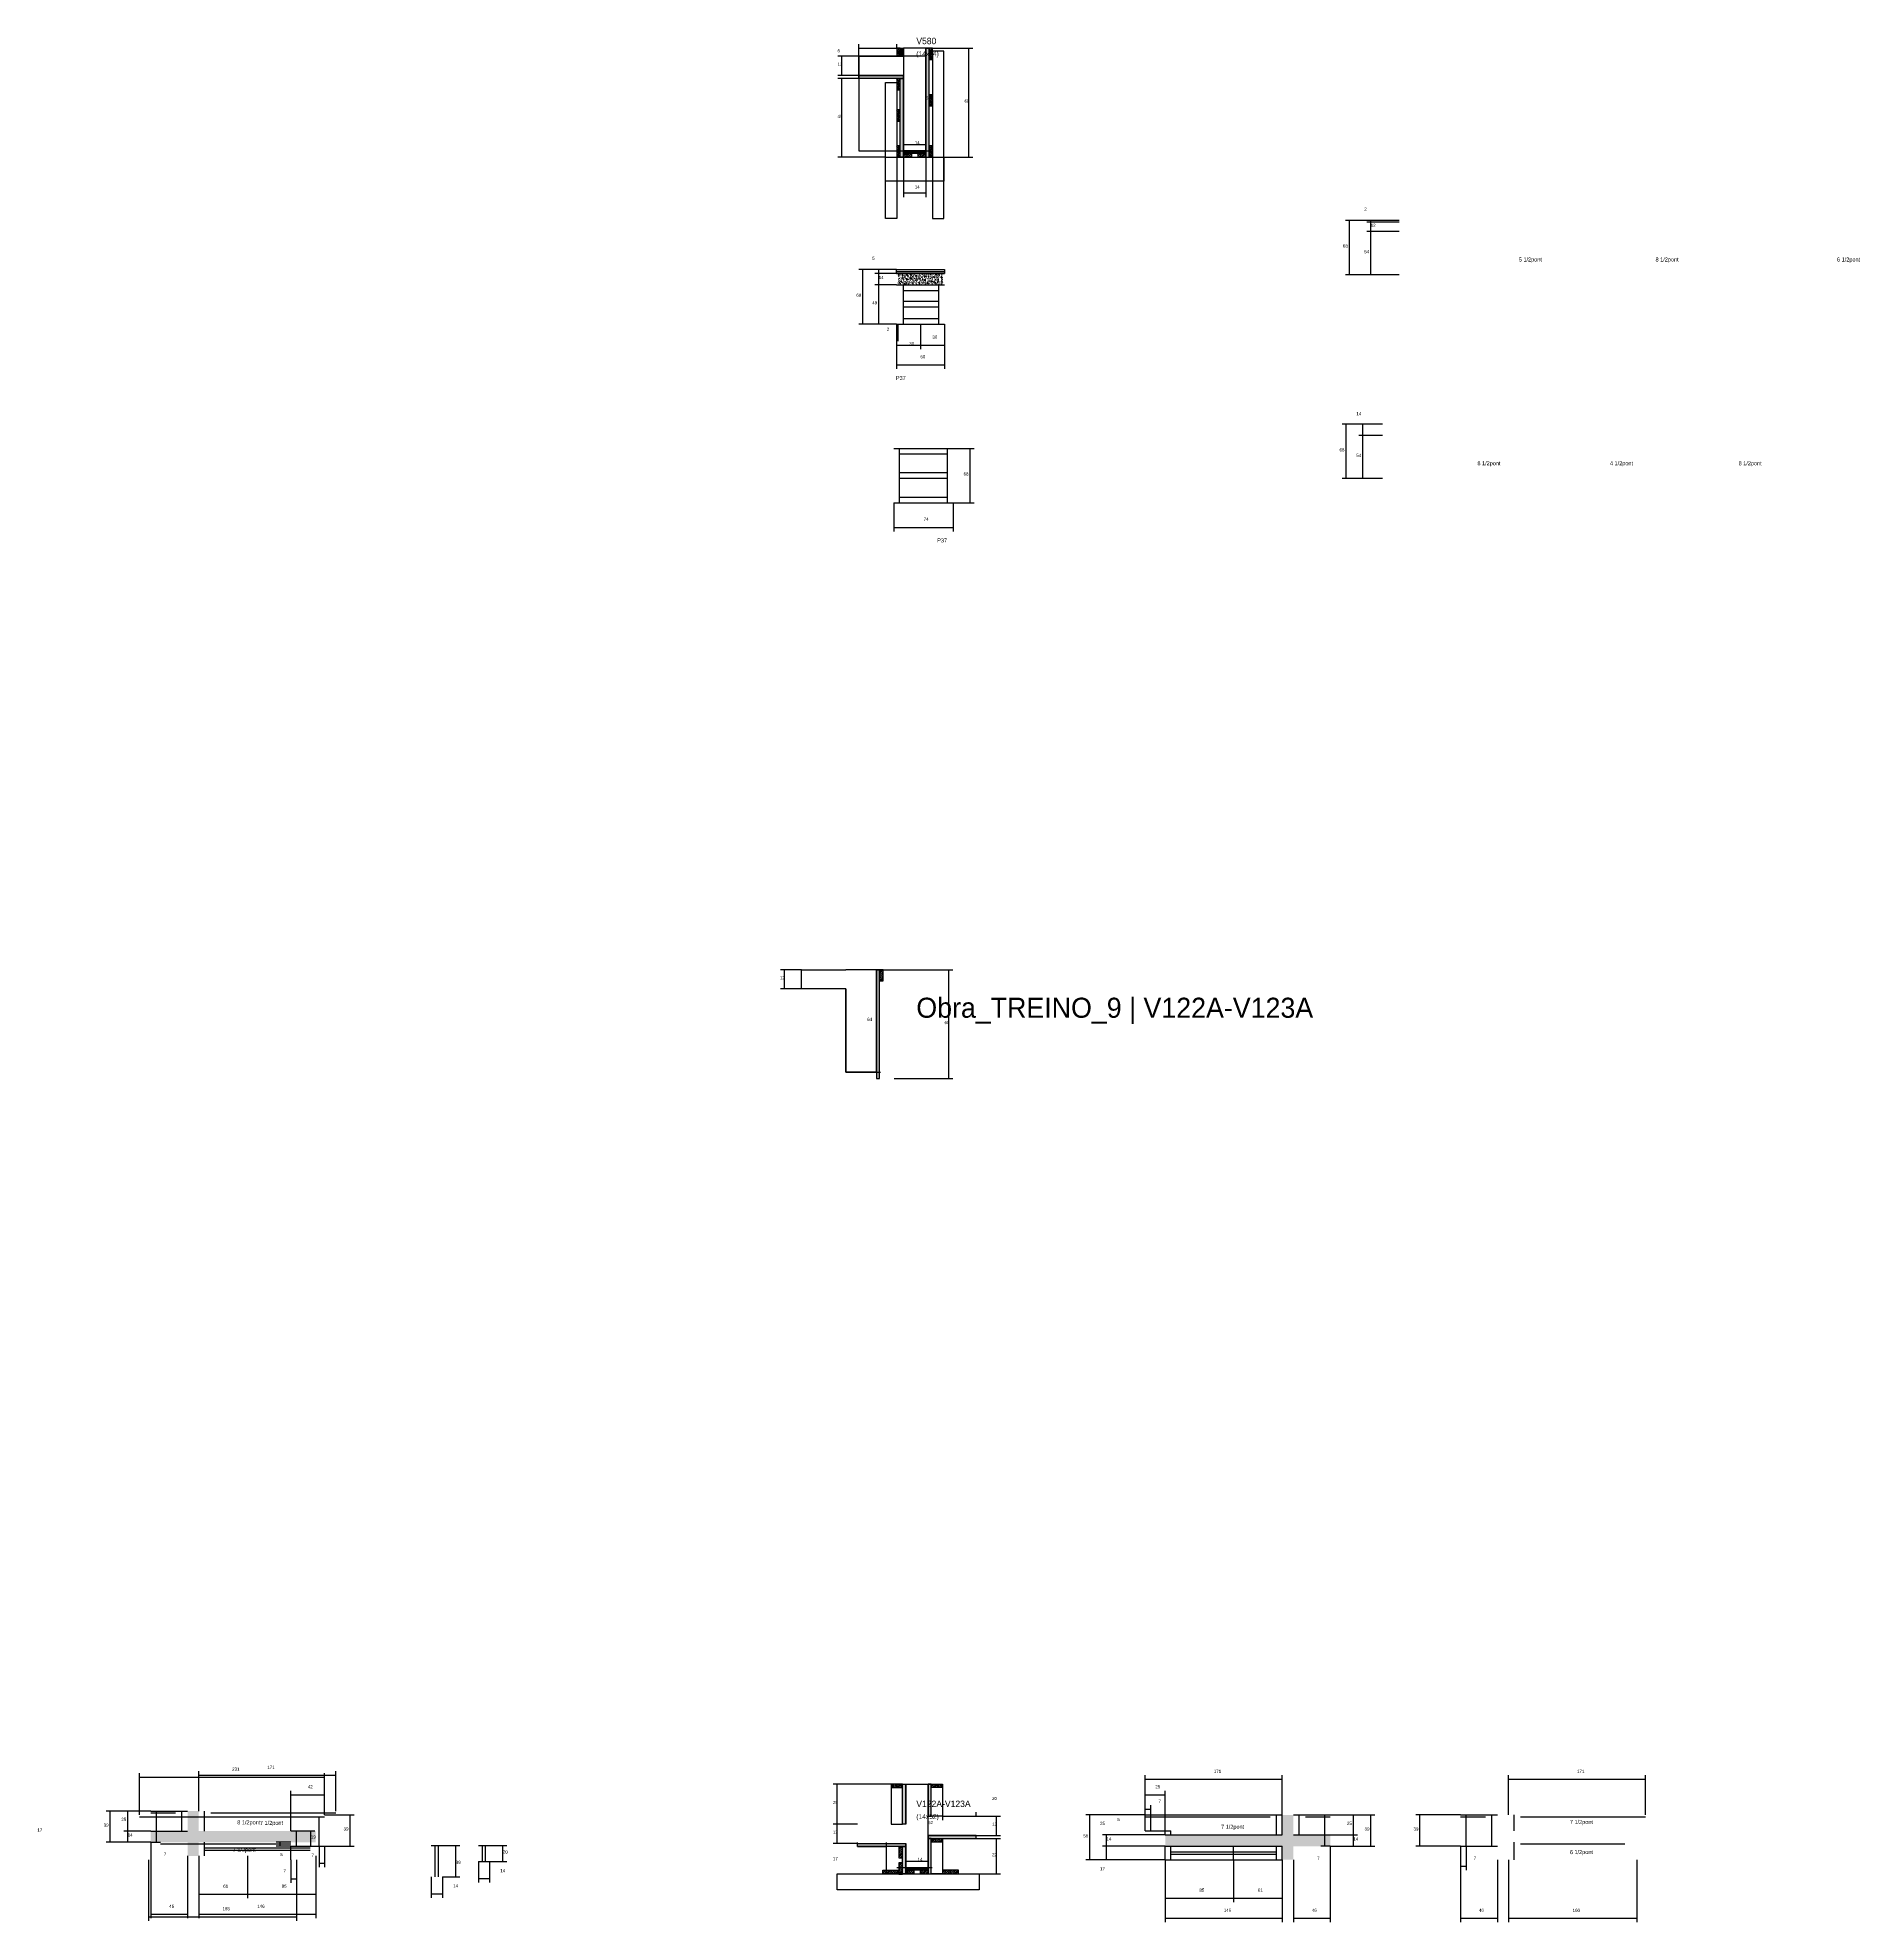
# Model space of a CAD drawing. Header units: metres. Extents: x -2848 to 22762, y -45195 to 1016.
# Drawn here: x 11703 to 13977, y -41939 to -39587 of the extents above; entities that cross this region are included whole.
import ezdxf

# ---------------------------------------------------------------- set-up
doc = ezdxf.new("R2010")
doc.units = ezdxf.units.M
for name, color, linetype in [('CONCRETO', 251, 'Continuous'), ('COTA', 4, 'Continuous'), ('Cota Seção (2x)', 4, 'Continuous'), ('Hachura', 253, 'Continuous'), ('LABEL_ID', 3, 'Continuous'), ('Madeira', 126, 'Continuous'), ('NOMENCLATURA', 7, 'Continuous'), ('Painéis', 200, 'Continuous'), ('SARR_2.2x7', 40, 'Continuous'), ('SARR_3.5x7', 81, 'Continuous'), ('SARR_EDITAR', 141, 'Continuous'), ('Texto Seção', 7, 'Continuous')]:
    doc.layers.add(name, color=color, linetype=linetype)

msp = doc.modelspace()

# ---------------------------------------------------------------- hatches: boundary and pattern name
at = {"layer": 'COTA'}
h = msp.add_hatch(dxfattribs=at)
h.set_pattern_fill('AR-CONC', scale=0.03)
h.paths.add_polyline_path([(12777.1, -39895.2), (12777.1, -39881.2), (12777.1, -39881.2), (12833.1, -39881.2), (12833.1, -39881.2), (12833.1, -39895.2), (12833.1, -39895.2), (12777.1, -39895.2)])
h = msp.add_hatch(dxfattribs=at)
h.set_pattern_fill('AR-CONC', scale=0.03)
h.paths.add_polyline_path([(11904.1, -41825), (11904.1, -41800), (11890.1, -41800), (11890.1, -41825), (11844.1, -41825), (11844.1, -41839), (11890.1, -41839), (11890.1, -41856), (11904.1, -41856), (11904.1, -41839), (12050.1, -41839), (12050.1, -41825)])
h = msp.add_hatch(dxfattribs=at)
h.set_pattern_fill('AR-CONC', scale=0.03)
h.paths.add_polyline_path([(13110.9, -41829.9), (13110.9, -41843.9), (13256.9, -41843.9), (13256.9, -41860.9), (13270.9, -41860.9), (13270.9, -41843.9), (13316.9, -41843.9), (13316.9, -41829.9), (13270.9, -41829.9), (13270.9, -41804.9), (13256.9, -41804.9), (13256.9, -41829.9)])
at = {"layer": 'Hachura'}
h = msp.add_hatch(dxfattribs=at)
h.set_pattern_fill('ANSI31', scale=0.5)
h.paths.add_polyline_path([(12780, -39600), (12775.6, -39600), (12775.6, -39600), (12775.6, -39610), (12775.6, -39610), (12780, -39610), (12780, -39610), (12780, -39600)])
h = msp.add_hatch(color=8, dxfattribs=at)
h.dxf.hatch_style = 1
h.paths.add_polyline_path([(12780, -39610), (12784, -39610), (12784, -39610), (12784, -39600), (12784, -39600), (12780, -39600), (12780, -39600), (12780, -39610)])
h = msp.add_hatch(color=8, dxfattribs=at)
h.dxf.hatch_style = 1
h.paths.add_polyline_path([(12816, -39600), (12812, -39600), (12812, -39600), (12812, -39736), (12812, -39736), (12816, -39736), (12816, -39736), (12816, -39600)])
h = msp.add_hatch(dxfattribs=at)
h.set_pattern_fill('ANSI31', scale=0.5)
h.paths.add_polyline_path([(12820.4, -39600), (12816, -39600), (12816, -39600), (12816, -39614), (12816, -39614), (12820.4, -39614), (12820.4, -39614), (12820.4, -39600)])
h = msp.add_hatch(color=8, dxfattribs=at)
h.dxf.hatch_style = 1
h.paths.add_polyline_path([(12728.4, -39638), (12728.4, -39634), (12728.4, -39634), (12784, -39634), (12784, -39634), (12784, -39638), (12784, -39638), (12728.4, -39638)])
h = msp.add_hatch(dxfattribs=at)
h.set_pattern_fill('ANSI31', scale=0.5)
h.paths.add_polyline_path([(12780, -39638), (12775.6, -39638), (12775.6, -39638), (12775.6, -39652), (12775.6, -39652), (12780, -39652), (12780, -39652), (12780, -39638)])
h = msp.add_hatch(color=8, dxfattribs=at)
h.dxf.hatch_style = 1
h.paths.add_polyline_path([(12780, -39638), (12784, -39638), (12784, -39638), (12784, -39736), (12784, -39736), (12780, -39736), (12780, -39736), (12780, -39638)])
h = msp.add_hatch(dxfattribs=at)
h.set_pattern_fill('ANSI31', scale=0.5)
h.paths.add_polyline_path([(12780, -39677), (12775.6, -39677), (12775.6, -39677), (12775.6, -39691), (12775.6, -39691), (12780, -39691), (12780, -39691), (12780, -39677)])
h = msp.add_hatch(dxfattribs=at)
h.set_pattern_fill('ANSI31', scale=0.5)
h.paths.add_polyline_path([(12820.4, -39658), (12816, -39658), (12816, -39658), (12816, -39672), (12816, -39672), (12820.4, -39672), (12820.4, -39672), (12820.4, -39658)])
h = msp.add_hatch(dxfattribs=at)
h.set_pattern_fill('ANSI31', scale=0.5)
h.paths.add_polyline_path([(12780, -39722), (12775.6, -39722), (12775.6, -39722), (12775.6, -39736), (12775.6, -39736), (12780, -39736), (12780, -39736), (12780, -39722)])
h = msp.add_hatch(dxfattribs=at)
h.set_pattern_fill('ANSI31', scale=0.5)
h.paths.add_polyline_path([(12820.4, -39722), (12816, -39722), (12816, -39722), (12816, -39736), (12816, -39736), (12820.4, -39736), (12820.4, -39736), (12820.4, -39722)])
h = msp.add_hatch(color=8, dxfattribs=at)
h.dxf.hatch_style = 1
h.paths.add_polyline_path([(12784, -39731.6), (12784, -39728), (12784, -39728), (12812, -39728), (12812, -39728), (12812, -39731.6), (12812, -39731.6), (12784, -39731.6)])
h = msp.add_hatch(dxfattribs=at)
h.set_pattern_fill('ANSI31', scale=0.5)
h.paths.add_polyline_path([(12784, -39736), (12784, -39731.6), (12784, -39731.6), (12794, -39731.6), (12794, -39731.6), (12794, -39736), (12794, -39736), (12784, -39736)])
h = msp.add_hatch(dxfattribs=at)
h.set_pattern_fill('ANSI31', scale=0.5)
h.paths.add_polyline_path([(12812, -39736), (12812, -39731.6), (12812, -39731.6), (12802, -39731.6), (12802, -39731.6), (12802, -39736), (12802, -39736), (12812, -39736)])
h = msp.add_hatch(color=8, dxfattribs=at)
h.dxf.hatch_style = 1
h.paths.add_polyline_path([(12754.1, -40750), (12750.1, -40750), (12750.1, -40750), (12750.1, -40886), (12750.1, -40886), (12754.1, -40886), (12754.1, -40886), (12754.1, -40750)])
h = msp.add_hatch(dxfattribs=at)
h.set_pattern_fill('ANSI31', scale=0.5)
h.paths.add_polyline_path([(12758.5, -40750), (12754.1, -40750), (12754.1, -40750), (12754.1, -40764), (12754.1, -40764), (12758.5, -40764), (12758.5, -40764), (12758.5, -40750)])
h = msp.add_hatch(dxfattribs=at)
h.set_pattern_fill('ANSI31', scale=0.5)
h.paths.add_polyline_path([(12782.7, -41770.8), (12782.7, -41766.4), (12782.7, -41766.4), (12768.7, -41766.4), (12768.7, -41766.4), (12768.7, -41770.8), (12768.7, -41770.8), (12782.7, -41770.8)])
h = msp.add_hatch(color=8, dxfattribs=at)
h.dxf.hatch_style = 1
h.paths.add_polyline_path([(12782.7, -41766.4), (12786.7, -41766.4), (12786.7, -41816.4), (12782.7, -41816.4)])
h = msp.add_hatch(color=8, dxfattribs=at)
h.dxf.hatch_style = 1
h.paths.add_polyline_path([(12818.7, -41766.4), (12814.7, -41766.4), (12814.7, -41766.4), (12814.7, -41806.4), (12814.7, -41806.4), (12818.7, -41806.4), (12818.7, -41806.4), (12818.7, -41766.4)])
h = msp.add_hatch(dxfattribs=at)
h.set_pattern_fill('ANSI31', scale=0.5)
h.paths.add_polyline_path([(12818.7, -41770.8), (12818.7, -41766.4), (12818.7, -41766.4), (12832.7, -41766.4), (12832.7, -41766.4), (12832.7, -41770.8), (12832.7, -41770.8), (12818.7, -41770.8)])
h = msp.add_hatch(color=8, dxfattribs=at)
h.dxf.hatch_style = 1
h.paths.add_polyline_path([(12726.7, -41844.4), (12726.7, -41840.4), (12726.7, -41840.4), (12786.7, -41840.4), (12786.7, -41840.4), (12786.7, -41844.4), (12786.7, -41844.4), (12726.7, -41844.4)])
h = msp.add_hatch(color=8, dxfattribs=at)
h.dxf.hatch_style = 1
h.paths.add_polyline_path([(12874.7, -41834.4), (12874.7, -41830.4), (12874.7, -41830.4), (12814.7, -41830.4), (12814.7, -41830.4), (12814.7, -41834.4), (12814.7, -41834.4), (12874.7, -41834.4)])
h = msp.add_hatch(color=8, dxfattribs=at)
h.dxf.hatch_style = 1
h.paths.add_polyline_path([(12818.7, -41834.4), (12814.7, -41834.4), (12814.7, -41834.4), (12814.7, -41870.4), (12814.7, -41870.4), (12814.7, -41878.4), (12814.7, -41878.4), (12818.7, -41878.4), (12818.7, -41878.4), (12818.7, -41834.4)])
h = msp.add_hatch(dxfattribs=at)
h.set_pattern_fill('ANSI31', scale=0.5)
h.paths.add_polyline_path([(12818.7, -41838.8), (12818.7, -41834.4), (12818.7, -41834.4), (12832.7, -41834.4), (12832.7, -41834.4), (12832.7, -41838.8), (12832.7, -41838.8), (12818.7, -41838.8)])
h = msp.add_hatch(dxfattribs=at)
h.set_pattern_fill('ANSI31', scale=0.5)
h.paths.add_polyline_path([(12778.3, -41858.4), (12782.7, -41858.4), (12782.7, -41858.4), (12782.7, -41844.4), (12782.7, -41844.4), (12778.3, -41844.4), (12778.3, -41844.4), (12778.3, -41858.4)])
h = msp.add_hatch(dxfattribs=at)
h.set_pattern_fill('ANSI31', scale=0.5)
h.paths.add_polyline_path([(12778.3, -41878.7), (12782.7, -41878.7), (12782.7, -41878.7), (12782.7, -41864.7), (12782.7, -41864.7), (12778.3, -41864.7), (12778.3, -41864.7), (12778.3, -41878.7)])
h = msp.add_hatch(color=8, dxfattribs=at)
h.dxf.hatch_style = 1
h.paths.add_polyline_path([(12782.7, -41844.4), (12786.7, -41844.4), (12786.7, -41870.4), (12786.7, -41878.4), (12782.7, -41878.4)])
h = msp.add_hatch(dxfattribs=at)
h.set_pattern_fill('ANSI31', scale=0.5)
h.paths.add_polyline_path([(12758.3, -41878.4), (12758.3, -41874), (12758.3, -41874), (12778.3, -41874), (12778.3, -41874), (12778.3, -41878.4), (12778.3, -41878.4), (12758.3, -41878.4)])
h = msp.add_hatch(color=8, dxfattribs=at)
h.dxf.hatch_style = 1
h.paths.add_polyline_path([(12786.7, -41874), (12786.7, -41870.4), (12786.7, -41870.4), (12814.7, -41870.4), (12814.7, -41870.4), (12814.7, -41874), (12814.7, -41874), (12786.7, -41874)])
h = msp.add_hatch(dxfattribs=at)
h.set_pattern_fill('ANSI31', scale=0.5)
h.paths.add_polyline_path([(12786.7, -41878.4), (12786.7, -41874), (12786.7, -41874), (12796.7, -41874), (12796.7, -41874), (12796.7, -41878.4), (12796.7, -41878.4), (12786.7, -41878.4)])
h = msp.add_hatch(dxfattribs=at)
h.set_pattern_fill('ANSI31', scale=0.5)
h.paths.add_polyline_path([(12814.7, -41878.4), (12814.7, -41874), (12814.7, -41874), (12804.7, -41874), (12804.7, -41874), (12804.7, -41878.4), (12804.7, -41878.4), (12814.7, -41878.4)])
h = msp.add_hatch(dxfattribs=at)
h.set_pattern_fill('ANSI31', scale=0.5)
h.paths.add_polyline_path([(12852.7, -41878.4), (12852.7, -41874), (12852.7, -41874), (12832.7, -41874), (12832.7, -41874), (12832.7, -41878.4), (12832.7, -41878.4), (12852.7, -41878.4)])

# ---------------------------------------------------------------- linework, layer by layer
at = {"layer": 'CONCRETO'}
for points in [[(12784, -39634), (12784, -39636), (12784, -39636), (12784, -39728), (12812, -39728), (12812, -39600), (12816, -39600), (12816, -39600), (12784, -39600), (12784, -39610)], [(12812, -39624), (12812, -39624), (12812, -39656), (12812, -39656), (12812, -39728), (12784, -39728), (12784, -39634), (12728.4, -39634), (12728.4, -39610), (12784, -39610)], [(12750.1, -40774), (12750.1, -40774), (12750.1, -40806), (12750.1, -40806), (12750.1, -40878), (12712.1, -40878), (12712.1, -40774), (12656.5, -40774), (12656.5, -40750), (12712.1, -40750)], [(12712.1, -40774), (12712.1, -40776), (12712.1, -40776), (12712.1, -40878), (12750.1, -40878), (12750.1, -40750), (12754.1, -40750), (12754.1, -40750), (12712.1, -40750), (12712.1, -40750)]]:
    msp.add_lwpolyline(points, dxfattribs=at)
for points in [[(12784, -39728), (12816, -39728), (12816, -39600), (12784, -39600)], [(12728.4, -39728), (12812, -39728), (12812, -39610), (12728.4, -39610)]]:
    msp.add_lwpolyline(points, close=True, dxfattribs=at)
at = {"layer": 'COTA'}
for p, q in [((12728.4, -39610), (12728.4, -39595)), ((12728.4, -39600), (12775.6, -39600)), ((12775.6, -39600), (12775.6, -39595)), ((12820.4, -39600), (12870.7, -39600)), ((12865.7, -39736), (12865.7, -39600)), ((12728.4, -39610), (12702.1, -39610)), ((12707.1, -39634), (12707.1, -39610)), ((12728.4, -39634), (12702.1, -39634)), ((12766, -39638), (12702.1, -39638)), ((12707.1, -39736), (12707.1, -39638)), ((12761.6, -39736), (12702.1, -39736)), ((12784, -39736), (12784, -39785.7)), ((12812, -39736), (12812, -39785.7)), ((12834.4, -39736), (12870.7, -39736)), ((12784, -39780.7), (12812, -39780.7)), ((13402.8, -39814.9), (13335.8, -39814.9)), ((13340.8, -39882.9), (13340.8, -39814.9)), ((13402.8, -39814.9), (13362.3, -39814.9)), ((13402.8, -39816.9), (13362.3, -39816.9)), ((13402.8, -39816.9), (13362.3, -39816.9)), ((13367.3, -39816.9), (13367.3, -39814.9)), ((13367.3, -39828.9), (13367.3, -39816.9)), ((13402.8, -39828.9), (13362.3, -39828.9)), ((13402.8, -39828.9), (13362.3, -39828.9)), ((13367.3, -39882.9), (13367.3, -39828.9)), ((12775.1, -39876.2), (12728.1, -39876.2)), ((12733.1, -39944.2), (12733.1, -39876.2)), ((12775.1, -39876.2), (12748, -39876.2)), ((12775.1, -39881.2), (12748, -39881.2)), ((12775.1, -39881.2), (12748, -39881.2)), ((12753, -39881.2), (12753, -39876.2)), ((12753, -39895.2), (12753, -39881.2)), ((13402.8, -39882.9), (13335.8, -39882.9)), ((13402.8, -39882.9), (13362.3, -39882.9)), ((12775.1, -39895.2), (12748, -39895.2)), ((12775.1, -39895.2), (12748, -39895.2)), ((12753, -39944.2), (12753, -39895.2)), ((12775.1, -39944.2), (12728.1, -39944.2)), ((12775.1, -39944.2), (12748, -39944.2)), ((12775.1, -39944.2), (12775.1, -39975.7)), ((12775.1, -39944.2), (12775.1, -40000.1)), ((12775.1, -39944.2), (12775.1, -39965.8)), ((12775.1, -39960.8), (12777.1, -39960.8)), ((12777.1, -39944.2), (12777.1, -39965.8)), ((12805.1, -39944.2), (12805.1, -39975.7)), ((12805.1, -39944.2), (12805.1, -39975.7)), ((12835.1, -39944.2), (12835.1, -39975.7)), ((12835.1, -39944.2), (12835.1, -40000.1)), ((12775.1, -39970.7), (12805.1, -39970.7)), ((12805.1, -39970.7), (12835.1, -39970.7)), ((12775.1, -39995.1), (12835.1, -39995.1)), ((13382, -40069.2), (13331.5, -40069.2)), ((13336.5, -40137.2), (13336.5, -40069.2)), ((13382, -40069.2), (13352.5, -40069.2)), ((13357.5, -40083.2), (13357.5, -40069.2)), ((12846.1, -40099.4), (12872.1, -40099.4)), ((12867.1, -40167.4), (12867.1, -40099.4)), ((13382, -40083.2), (13352.5, -40083.2)), ((13382, -40083.2), (13352.5, -40083.2)), ((13357.5, -40137.2), (13357.5, -40083.2)), ((13382, -40137.2), (13331.5, -40137.2)), ((13382, -40137.2), (13352.5, -40137.2)), ((12772.1, -40167.4), (12772.1, -40203)), ((12846.1, -40167.4), (12846.1, -40203)), ((12846.1, -40167.4), (12872.1, -40167.4)), ((12772.1, -40198), (12846.1, -40198)), ((12656.5, -40750), (12630.2, -40750)), ((12635.2, -40774), (12635.2, -40750)), ((12758.5, -40750), (12845.7, -40750)), ((12840.7, -40886), (12840.7, -40750)), ((12656.5, -40774), (12630.2, -40774)), ((12772.5, -40886), (12845.7, -40886)), ((11830.2, -41804.9), (11830.2, -41752.7)), ((11830.2, -41757.7), (12061.2, -41757.7)), ((11904.1, -41800), (11904.1, -41750.4)), ((11904.1, -41755.4), (12075.1, -41755.4)), ((12061.2, -41804.9), (12061.2, -41752.7)), ((12075.1, -41800), (12075.1, -41750.4)), ((12768.7, -41766.4), (12696.3, -41766.4)), ((12701.3, -41816.4), (12701.3, -41766.4)), ((12832.7, -41766.4), (12832.7, -41811.4)), ((13085.9, -41804.9), (13085.9, -41755.4)), ((13085.9, -41760.4), (13256.9, -41760.4)), ((13256.9, -41804.9), (13256.9, -41755.4)), ((13539.5, -41804.9), (13539.5, -41755.4)), ((13539.5, -41760.4), (13710.5, -41760.4)), ((13710.5, -41804.9), (13710.5, -41755.4)), ((12019.2, -41824.9), (12019.2, -41774.7)), ((12019.2, -41779.7), (12061.2, -41779.7)), ((12061.2, -41804.9), (12061.2, -41774.7)), ((13085.9, -41804.9), (13085.9, -41774.7)), ((13085.9, -41779.7), (13110.9, -41779.7)), ((13085.9, -41804.9), (13085.9, -41792.9)), ((13092.9, -41804.9), (13092.9, -41792.9)), ((13110.9, -41824.9), (13110.9, -41774.7)), ((11844.1, -41800), (11788.3, -41800)), ((11793.3, -41839), (11793.3, -41800)), ((11844.1, -41800), (11810.3, -41800)), ((11815.3, -41825), (11815.3, -41800)), ((12061.2, -41804.9), (12097.9, -41804.9)), ((12092.9, -41843.9), (12092.9, -41804.9)), ((12726.7, -41816.4), (12696.3, -41816.4)), ((12726.7, -41816.4), (12696.3, -41816.4)), ((12701.3, -41840.4), (12701.3, -41816.4)), ((12832.7, -41806.4), (12874.7, -41806.4)), ((12874.7, -41806.4), (12874.7, -41801.4)), ((12874.7, -41806.4), (12905.1, -41806.4)), ((12900.1, -41830.4), (12900.1, -41806.4)), ((13085.9, -41804.9), (13011.5, -41804.9)), ((13016.5, -41860.9), (13016.5, -41804.9)), ((13085.9, -41797.9), (13092.9, -41797.9)), ((13085.9, -41804.9), (13085.9, -41799.9)), ((13085.9, -41804.9), (13110.9, -41804.9)), ((13110.9, -41829.9), (13110.9, -41799.9)), ((13316.9, -41804.9), (13350.7, -41804.9)), ((13316.9, -41804.9), (13372.7, -41804.9)), ((13345.7, -41829.9), (13345.7, -41804.9)), ((13367.7, -41843.9), (13367.7, -41804.9)), ((13479.5, -41804.9), (13423.8, -41804.9)), ((13428.8, -41843.9), (13428.8, -41804.9)), ((11844.1, -41839), (11788.3, -41839)), ((11844.1, -41825), (11810.3, -41825)), ((11844.1, -41825), (11810.3, -41825)), ((11844.1, -41839), (11810.3, -41839)), ((11815.3, -41839), (11815.3, -41825)), ((11844.1, -41839), (11844.1, -41933.9)), ((11844.1, -41839), (11856.1, -41839)), ((11851.1, -41839), (11851.1, -41825)), ((11851.1, -41825), (11856.1, -41825)), ((12019.2, -41838.9), (12000.8, -41838.9)), ((12005.8, -41843.9), (12005.8, -41838.9)), ((12019.2, -41824.9), (12049.1, -41824.9)), ((12044.1, -41843.9), (12044.1, -41824.9)), ((12726.7, -41840.4), (12696.3, -41840.4)), ((12726.7, -41844.4), (12726.7, -41839.4)), ((12762.7, -41878.4), (12762.7, -41839.4)), ((12874.7, -41830.4), (12905.1, -41830.4)), ((12874.7, -41834.4), (12905.1, -41834.4)), ((12900.1, -41878.4), (12900.1, -41834.4)), ((13110.9, -41829.9), (13032.4, -41829.9)), ((13037.4, -41843.9), (13037.4, -41829.9)), ((13085.9, -41824.9), (13085.9, -41819.9)), ((13085.9, -41824.9), (13110.9, -41824.9)), ((13110.9, -41829.9), (13110.9, -41819.9)), ((13309.9, -41843.9), (13309.9, -41829.9)), ((13309.9, -41829.9), (13314.9, -41829.9)), ((13316.9, -41829.9), (13350.7, -41829.9)), ((13316.9, -41829.9), (13350.7, -41829.9)), ((13345.7, -41843.9), (13345.7, -41829.9)), ((11841.2, -41860.9), (11841.2, -41936.9)), ((11890.1, -41856), (11890.1, -41933.9)), ((11904.1, -41856), (11904.1, -41908.8)), ((11904.1, -41856), (11904.1, -41933.9)), ((11965.1, -41856), (11965.1, -41908.8)), ((11965.1, -41856), (11965.1, -41908.8)), ((12019.2, -41843.9), (12000.8, -41843.9)), ((12019.2, -41860.9), (12019.2, -41889.7)), ((12026.2, -41843.9), (12049.1, -41843.9)), ((12026.2, -41860.9), (12026.2, -41889.7)), ((12026.2, -41860.9), (12026.2, -41936.9)), ((12050.1, -41856), (12050.1, -41908.8)), ((12050.1, -41856), (12050.1, -41933.9)), ((12054.2, -41843.9), (12054.2, -41870.2)), ((12054.2, -41865.2), (12061.2, -41865.2)), ((12061.2, -41843.9), (12097.9, -41843.9)), ((12061.2, -41843.9), (12061.2, -41870.2)), ((12208.3, -41843.1), (12229.9, -41843.1)), ((12224.9, -41882.1), (12224.9, -41843.1)), ((12253.2, -41863.1), (12253.2, -41889.4)), ((12267.2, -41843.1), (12288.7, -41843.1)), ((12267.2, -41863.1), (12288.7, -41863.1)), ((12267.2, -41863.1), (12267.2, -41889.4)), ((12283.7, -41863.1), (12283.7, -41843.1)), ((12726.7, -41844.4), (12762.7, -41844.4)), ((13110.9, -41860.9), (13011.5, -41860.9)), ((13110.9, -41843.9), (13032.4, -41843.9)), ((13110.9, -41843.9), (13032.4, -41843.9)), ((13110.9, -41860.9), (13032.4, -41860.9)), ((13037.4, -41860.9), (13037.4, -41843.9)), ((13110.9, -41860.9), (13110.9, -41913.7)), ((13110.9, -41860.9), (13110.9, -41938.9)), ((13195.9, -41860.9), (13195.9, -41913.7)), ((13195.9, -41860.9), (13195.9, -41913.7)), ((13256.9, -41860.9), (13256.9, -41913.7)), ((13256.9, -41860.9), (13256.9, -41938.9)), ((13270.9, -41860.9), (13270.9, -41938.9)), ((13316.9, -41843.9), (13304.9, -41843.9)), ((13316.9, -41843.9), (13350.7, -41843.9)), ((13316.9, -41843.9), (13372.7, -41843.9)), ((13316.9, -41843.9), (13316.9, -41938.9)), ((13479.5, -41843.9), (13423.8, -41843.9)), ((13479.5, -41843.9), (13479.5, -41938.9)), ((13479.5, -41843.9), (13479.5, -41873.9)), ((13486.5, -41843.9), (13486.5, -41873.9)), ((13525.5, -41860.9), (13525.5, -41938.9)), ((13539.5, -41860.9), (13539.5, -41938.9)), ((13699.5, -41860.9), (13699.5, -41938.9)), ((12019.2, -41884.7), (12026.2, -41884.7)), ((12194.3, -41882.1), (12194.3, -41908.4)), ((12208.3, -41882.1), (12229.9, -41882.1)), ((12208.3, -41882.1), (12208.3, -41908.4)), ((12253.2, -41884.4), (12267.2, -41884.4)), ((12842.2, -41878.4), (12905.1, -41878.4)), ((13479.5, -41868.9), (13486.5, -41868.9)), ((11904.1, -41903.8), (11965.1, -41903.8)), ((11965.1, -41903.8), (12050.1, -41903.8)), ((12194.3, -41903.4), (12208.3, -41903.4)), ((13110.9, -41908.7), (13195.9, -41908.7)), ((13195.9, -41908.7), (13256.9, -41908.7)), ((11841.2, -41931.9), (12026.2, -41931.9)), ((11844.1, -41928.9), (11890.1, -41928.9)), ((11904.1, -41928.9), (12050.1, -41928.9)), ((13110.9, -41933.9), (13256.9, -41933.9)), ((13270.9, -41933.9), (13316.9, -41933.9)), ((13479.5, -41933.9), (13525.5, -41933.9)), ((13539.5, -41933.9), (13699.5, -41933.9))]:
    msp.add_line(p, q, dxfattribs=at)
at = {"layer": 'Cota Seção (2x)'}
for p, q in [((12812, -39728), (12812, -39600)), ((12812, -39600), (12817, -39600)), ((12784, -39736), (12784, -39715)), ((12784, -39720), (12812, -39720)), ((12812, -39736), (12812, -39715)), ((12812, -39728), (12817, -39728)), ((12750.1, -40878), (12750.1, -40750)), ((12750.1, -40750), (12755.1, -40750)), ((12750.1, -40878), (12755.1, -40878)), ((12775.7, -41766.4), (12819.7, -41766.4)), ((12814.7, -41870.4), (12814.7, -41766.4)), ((12786.7, -41878.4), (12786.7, -41857.4)), ((12786.7, -41862.4), (12814.7, -41862.4)), ((12814.7, -41878.4), (12814.7, -41857.4)), ((12775.7, -41870.4), (12819.7, -41870.4))]:
    msp.add_line(p, q, dxfattribs=at)
at = {"layer": 'Madeira'}
for points in [[(12780, -39600), (12775.6, -39600), (12775.6, -39610), (12780, -39610)], [(12820.4, -39600), (12816, -39600), (12816, -39614), (12820.4, -39614)], [(12780, -39638), (12775.6, -39638), (12775.6, -39652), (12780, -39652)], [(12780, -39677), (12775.6, -39677), (12775.6, -39691), (12780, -39691)], [(12820.4, -39658), (12816, -39658), (12816, -39672), (12820.4, -39672)], [(12780, -39722), (12775.6, -39722), (12775.6, -39736), (12780, -39736)], [(12820.4, -39722), (12816, -39722), (12816, -39736), (12820.4, -39736)], [(12784, -39736), (12784, -39731.6), (12794, -39731.6), (12794, -39736)], [(12812, -39736), (12812, -39731.6), (12802, -39731.6), (12802, -39736)], [(12758.5, -40750), (12754.1, -40750), (12754.1, -40764), (12758.5, -40764)], [(12782.7, -41770.8), (12782.7, -41766.4), (12768.7, -41766.4), (12768.7, -41770.8)], [(12782.7, -41766.4), (12768.7, -41766.4), (12768.7, -41816.4), (12782.7, -41816.4)], [(12818.7, -41770.8), (12818.7, -41766.4), (12832.7, -41766.4), (12832.7, -41770.8)], [(12818.7, -41766.4), (12832.7, -41766.4), (12832.7, -41806.4), (12818.7, -41806.4)], [(12818.7, -41838.8), (12818.7, -41834.4), (12832.7, -41834.4), (12832.7, -41838.8)], [(12818.7, -41834.4), (12832.7, -41834.4), (12832.7, -41878.4), (12818.7, -41878.4)], [(12778.3, -41858.4), (12782.7, -41858.4), (12782.7, -41844.4), (12778.3, -41844.4)], [(12778.3, -41878.7), (12782.7, -41878.7), (12782.7, -41864.7), (12778.3, -41864.7)], [(12878.6, -41898.4), (12701, -41898.4), (12701, -41878.4), (12878.6, -41878.4)], [(12758.3, -41878.4), (12758.3, -41874), (12778.3, -41874), (12778.3, -41878.4)], [(12786.7, -41878.4), (12786.7, -41874), (12796.7, -41874), (12796.7, -41878.4)], [(12814.7, -41878.4), (12814.7, -41874), (12804.7, -41874), (12804.7, -41878.4)], [(12852.7, -41878.4), (12852.7, -41874), (12832.7, -41874), (12832.7, -41878.4)]]:
    msp.add_lwpolyline(points, close=True, dxfattribs=at)
at = {"layer": 'Painéis'}
for p, q in [((12728.4, -39634), (12784, -39634)), ((12728.4, -39638), (12728.4, -39634)), ((12784, -39638), (12784, -39634)), ((12784, -39736), (12784, -39638)), ((12784, -39728), (12812, -39728)), ((12775.1, -39876.2), (12835.1, -39876.2)), ((12775.1, -39881.2), (12835.1, -39881.2)), ((12775.1, -39895.2), (12835.1, -39895.2)), ((12775.1, -39944.2), (12835.1, -39944.2)), ((12772.1, -40099.4), (12846.1, -40099.4)), ((12772.1, -40167.4), (12846.1, -40167.4)), ((12786.7, -41816.4), (12786.7, -41766.4)), ((12814.7, -41806.4), (12814.7, -41766.4)), ((11844.1, -41800), (11890.1, -41800)), ((13085.9, -41804.9), (13256.9, -41804.9)), ((13085.9, -41824.9), (13085.9, -41804.9)), ((13256.9, -41829.9), (13256.9, -41804.9)), ((13270.9, -41804.9), (13316.9, -41804.9)), ((13479.5, -41804.9), (13525.5, -41804.9)), ((11844.1, -41825), (11890.1, -41825)), ((12726.7, -41840.4), (12786.7, -41840.4)), ((12726.7, -41844.4), (12726.7, -41840.4)), ((12786.7, -41844.4), (12786.7, -41840.4)), ((12814.7, -41830.4), (12874.7, -41830.4)), ((12814.7, -41834.4), (12814.7, -41830.4)), ((12814.7, -41878.4), (12814.7, -41834.4)), ((12874.7, -41834.4), (12874.7, -41830.4)), ((13085.9, -41824.9), (13110.9, -41824.9)), ((13110.9, -41829.9), (13110.9, -41824.9)), ((13110.9, -41829.9), (13256.9, -41829.9)), ((13270.9, -41829.9), (13316.9, -41829.9)), ((12019.2, -41843.9), (12061.2, -41843.9)), ((12194.3, -41843.1), (12208.3, -41843.1)), ((12253.2, -41843.1), (12267.2, -41843.1)), ((12253.2, -41863.1), (12267.2, -41863.1)), ((12786.7, -41878.4), (12786.7, -41844.4)), ((13110.9, -41843.9), (13256.9, -41843.9)), ((13110.9, -41860.9), (13110.9, -41843.9)), ((13110.9, -41860.9), (13256.9, -41860.9)), ((13195.9, -41860.9), (13195.9, -41843.9)), ((13256.9, -41860.9), (13256.9, -41843.9)), ((13479.5, -41843.9), (13525.5, -41843.9)), ((12786.7, -41870.4), (12814.7, -41870.4)), ((12786.7, -41874), (12786.7, -41870.4)), ((12814.7, -41874), (12814.7, -41870.4))]:
    msp.add_line(p, q, dxfattribs=at)
for points in [[(12780, -39600), (12784, -39600), (12784, -39610), (12780, -39610)], [(12816, -39600), (12812, -39600), (12812, -39736), (12816, -39736)], [(12728.4, -39638), (12728.4, -39634), (12784, -39634), (12784, -39638)], [(12780, -39638), (12784, -39638), (12784, -39736), (12780, -39736)], [(12784, -39731.6), (12784, -39728), (12812, -39728), (12812, -39731.6)], [(12775.1, -39876.2), (12835.1, -39876.2), (12835.1, -39881.2), (12775.1, -39881.2)], [(12754.1, -40750), (12750.1, -40750), (12750.1, -40886), (12754.1, -40886)], [(12782.7, -41766.4), (12786.7, -41766.4), (12786.7, -41816.4), (12782.7, -41816.4)], [(12818.7, -41766.4), (12814.7, -41766.4), (12814.7, -41806.4), (12818.7, -41806.4)], [(12726.7, -41844.4), (12726.7, -41840.4), (12786.7, -41840.4), (12786.7, -41844.4)], [(12874.7, -41834.4), (12874.7, -41830.4), (12814.7, -41830.4), (12814.7, -41834.4)], [(12818.7, -41834.4), (12814.7, -41834.4), (12814.7, -41878.4), (12818.7, -41878.4)], [(12782.7, -41844.4), (12786.7, -41844.4), (12786.7, -41878.4), (12782.7, -41878.4)], [(12786.7, -41874), (12786.7, -41870.4), (12814.7, -41870.4), (12814.7, -41874)]]:
    msp.add_lwpolyline(points, close=True, dxfattribs=at)
at = {"layer": 'SARR_2.2x7'}
for p, q in [((12784.1, -39944.2), (12784.1, -39895.2)), ((12784.1, -39902.2), (12805.1, -39902.2)), ((12805.1, -39902.2), (12828.1, -39902.2)), ((12828.1, -39944.2), (12828.1, -39895.2)), ((12784.1, -39915.7), (12805.1, -39915.7)), ((12784.1, -39922.7), (12805.1, -39922.7)), ((12784.1, -39937.2), (12805.1, -39937.2)), ((12805.1, -39915.7), (12828.1, -39915.7)), ((12805.1, -39922.7), (12828.1, -39922.7)), ((12805.1, -39937.2), (12828.1, -39937.2)), ((12779.1, -40167.4), (12779.1, -40099.4)), ((12839.1, -40167.4), (12839.1, -40099.4)), ((12779.1, -40106.4), (12839.1, -40106.4)), ((12779.1, -40129.5), (12839.1, -40129.5)), ((12779.1, -40136.5), (12839.1, -40136.5)), ((12779.1, -40160.4), (12839.1, -40160.4)), ((11830.2, -41807.1), (12061.2, -41807.1)), ((11844.1, -41802.2), (11875.1, -41802.2)), ((11851.1, -41825), (11851.1, -41800)), ((11883.1, -41825), (11883.1, -41800)), ((11911.1, -41825), (11911.1, -41800)), ((11919.1, -41802.2), (12075.1, -41802.2)), ((12054.2, -41843.9), (12054.2, -41807.1)), ((13085.9, -41807.1), (13241.9, -41807.1)), ((13092.9, -41824.9), (13092.9, -41804.9)), ((13249.9, -41829.9), (13249.9, -41804.9)), ((13277.9, -41829.9), (13277.9, -41804.9)), ((13285.9, -41807.1), (13316.9, -41807.1)), ((13309.9, -41829.9), (13309.9, -41804.9)), ((13479.5, -41807.1), (13510.5, -41807.1)), ((13486.5, -41843.9), (13486.5, -41804.9)), ((13518.5, -41843.9), (13518.5, -41804.9)), ((13546.5, -41824.9), (13546.5, -41804.9)), ((13554.5, -41807.1), (13710.5, -41807.1)), ((11856.2, -41841.1), (12019.2, -41841.1)), ((11911.1, -41856), (11911.1, -41839)), ((12019.2, -41824.9), (12026.2, -41824.9)), ((12026.2, -41843.9), (12026.2, -41824.9)), ((13110.9, -41824.9), (13117.9, -41824.9)), ((13117.9, -41829.9), (13117.9, -41824.9)), ((13546.5, -41860.9), (13546.5, -41838.9)), ((13554.5, -41841.1), (13684.5, -41841.1)), ((11911.1, -41846), (11965.1, -41846)), ((11911.1, -41849), (11965.1, -41849)), ((11965.1, -41846), (12043.1, -41846)), ((11965.1, -41849), (12043.1, -41849)), ((12019.2, -41860.9), (12019.2, -41843.9)), ((12019.2, -41846.1), (12026.2, -41846.1)), ((13117.9, -41860.9), (13117.9, -41843.9)), ((13117.9, -41850.9), (13195.9, -41850.9)), ((13117.9, -41853.9), (13195.9, -41853.9)), ((13195.9, -41850.9), (13249.9, -41850.9)), ((13195.9, -41853.9), (13249.9, -41853.9)), ((13249.9, -41860.9), (13249.9, -41843.9))]:
    msp.add_line(p, q, dxfattribs=at)
at = {"layer": 'SARR_3.5x7'}
for points in [[(12834.4, -39603.9), (12820.4, -39603.9), (12820.4, -39812.5), (12834.4, -39812.5)], [(12761.6, -39642.8), (12775.6, -39642.8), (12775.6, -39812.5), (12761.6, -39812.5)], [(12761.6, -39736), (12834.4, -39736), (12834.4, -39766.1), (12761.6, -39766.1)]]:
    msp.add_lwpolyline(points, close=True, dxfattribs=at)
at = {"layer": 'SARR_EDITAR'}
for p, q in [((12775.1, -39878.7), (12805.1, -39878.7)), ((12805.1, -39878.7), (12835.1, -39878.7)), ((12199.3, -41882.1), (12199.3, -41843.1)), ((12203.3, -41882.1), (12203.3, -41843.1)), ((12258.2, -41863.1), (12258.2, -41843.1)), ((12262.2, -41863.1), (12262.2, -41843.1))]:
    msp.add_line(p, q, dxfattribs=at)

# ---------------------------------------------------------------- texts
at = {"layer": 'COTA'}
for s, p in [('5', (12701.6, -39605)), ('12', (12701.6, -39622)), ('68', (12860.2, -39668)), ('49', (12701.6, -39687)), ('14', (12798, -39775.2)), ('2', (13359.3, -39802.9)), ('12', (13367.3, -39822.9)), ('5', (12744.9, -39864.1)), ('68', (13332.6, -39848.9)), ('54', (13359.2, -39855.9)), ('14', (12753, -39888.2)), ('68', (12725, -39910.2)), ('49', (12744.9, -39919.7)), ('2', (12763.1, -39952.8)), ('30', (12820.1, -39962.5)), ('30', (12791.1, -39970.7)), ('60', (12805.1, -39987)), ('14', (13349.4, -40058.2)), ('68', (13328.4, -40103.2)), ('54', (13349.4, -40110.2)), ('68', (12859, -40133.4)), ('74', (12809.1, -40189.9)), ('12', (12629.7, -40762)), ('68', (12835.2, -40818)), ('231', (11945.7, -41749.7)), ('171', (11989.6, -41747.4)), ('42', (12040.2, -41771.7)), ('25', (13098.4, -41771.7)), ('171', (13171.4, -41752.4)), ('171', (13625, -41752.4)), ('25', (12695.8, -41791.4)), ('20', (12894.6, -41786.4)), ('7', (13102.3, -41789.9)), ('39', (11785.3, -41819.5)), ('25', (11807.3, -41812.5)), ('12', (12894.6, -41818.4)), ('25', (13029.4, -41817.4)), ('5', (13050.9, -41812.6)), ('25', (13337.7, -41817.4)), ('17', (11702.5, -41825.8)), ('14', (11815.3, -41832)), ('19', (12044.1, -41834.4)), ('39', (12084.9, -41824.4)), ('12', (12695.8, -41828.4)), ('56', (13008.5, -41832.9)), ('14', (13037.4, -41836.9)), ('14', (13345.7, -41836.9)), ('39', (13359.7, -41824.4)), ('39', (13420.8, -41824.4)), ('7', (11860.4, -41855.9)), ('5', (12005.8, -41856.3)), ('7', (12044.9, -41857.2)), ('39', (12224.9, -41866.1)), ('20', (12283.7, -41853.1)), ('17', (12695.8, -41861.4)), ('22', (12894.6, -41856.4)), ('7', (13300.6, -41860.9)), ('7', (13495.9, -41860.9)), ('7', (12009.9, -41876.7)), ('14', (12280.6, -41876.4)), ('17', (13029.4, -41874.1)), ('61', (11934.6, -41895.8)), ('85', (12007.6, -41895.8)), ('14', (12221.7, -41895.4)), ('85', (13153.4, -41900.7)), ('61', (13226.4, -41900.7)), ('46', (11867.1, -41920.9)), ('185', (11933.7, -41923.9)), ('146', (11977.1, -41920.9)), ('146', (13183.9, -41925.9)), ('46', (13293.9, -41925.9)), ('46', (13502.5, -41925.9)), ('160', (13619.5, -41925.9))]:
    msp.add_text(s, height=4, dxfattribs=at).set_placement(p)
at = {"layer": 'Cota Seção (2x)'}
for s, p in [('64', (12812, -39664)), ('14', (12798, -39720)), ('64', (12738.6, -40814)), ('52', (12814.7, -41816.4)), ('14', (12801.6, -41862.4))]:
    msp.add_text(s, height=4, dxfattribs=at).set_placement(p)
at = {"layer": 'LABEL_ID'}
msp.add_text('Obra_TREINO_9 | V122A-V123A', height=25, dxfattribs=at).set_placement((12800, -40810))
at = {"layer": 'NOMENCLATURA'}
for s, p in [('5 1/2pont', (13552.3, -39866.2)), ('8 1/2pont', (13723, -39866.2)), ('6 1/2pont', (13949.6, -39866.2)), ('P37', (12774.5, -40014)), ('8 1/2pont', (13500.6, -40120.5)), ('4 1/2pont', (13666.1, -40120.5)), ('8 1/2pont', (13826.7, -40120.5)), ('P37', (12826, -40216.8)), ('8 1/2pont', (11952.1, -41816.6)), ('7 1/2pont', (11980.5, -41817.3)), ('7 1/2pont', (13180.5, -41822.2)), ('7 1/2pont', (13616, -41816.2)), ('7 1/2pont', (11946.4, -41850.9)), ('6 1/2pont', (13616, -41853.8))]:
    msp.add_text(s, height=5, dxfattribs=at).set_placement(p)
at = {"layer": 'Texto Seção'}
for s, height, p in [('V580', 8, (12800, -39595)), ('(14x64)', 6, (12800, -39610)), ('V122A-V123A', 8, (12800, -41795)), ('(14x52)', 6, (12800, -41810))]:
    msp.add_text(s, height=height, dxfattribs=at).set_placement(p)

doc.saveas('drawing.dxf')
